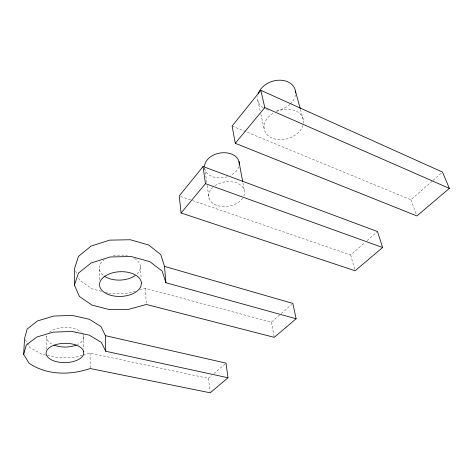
<?xml version="1.0" encoding="UTF-8"?>
<svg xmlns="http://www.w3.org/2000/svg" width="473" height="473" viewBox="0 0 473 473"><rect width="100%" height="100%" fill="white"/><g stroke="black" fill="none" stroke-linecap="round" stroke-linejoin="round"><path stroke-width="0.35" stroke-dasharray="2.37 1.77" d="M46.36 349.086L46.815 336.143A18.565 9.803 -0.5 0 0 52.745 344.581M82.604 333.678A18.565 9.803 -0.5 0 1 83.709 336.161L83.555 338.709A18.565 9.803 -0.5 0 1 77.46 344.539M134.421 258.376A20.623 12.511 -2.2 0 1 140.428 266.589L139.937 269.835A20.623 12.511 -2.2 0 1 135.645 275.209M232.107 126.049L410.895 199.783L432.535 180.834M433.085 180.349L441.41 173.059M139.736 289.89L145.317 288.323L271.413 322.196L280.761 314.013M281.311 313.528L291.752 304.387M83.088 355.016L90.077 353.154L208.51 378.382L211.792 375.521M213.973 373.611L224.894 364.074M192.464 200.546L350.641 254.977L364.89 242.543M367.083 240.627L377.495 231.539M135.55 291.061L127.87 293.213L108.956 293.384M82.391 355.199L74.704 357.245L57.594 357.635L46.525 355.258M45.834 355.111L41.683 354.218L29.864 347.478L27.387 343.303M101.405 291.344L91.786 288.749L79.47 279.963L78.027 276.581M105.52 292.456L108.27 293.195M180.621 196.466L191.772 200.304M25.258 339.726L27.032 342.706M75.721 271.159L76.874 273.867M410.895 199.783L416.388 214.594M350.641 254.977L354.744 269.391M300.456 109.381L303.359 119.976M257.815 100.447L260.185 111.096M260.824 113.934L264.301 129.555M271.413 322.196L274.115 336.616M242.939 182.998L244.263 190.181M204.691 167.88L206.861 183.039M207.209 185.511L209.06 198.483M208.51 378.382L210.047 391.36M145.317 288.323L146.305 303.725M140.428 266.589L141.161 278.733M99.283 269.119L99.484 280.637M90.077 353.154L90.177 367.787M83.709 336.161L83.721 348.985M49.399 332.235A18.565 9.803 -0.5 0 1 81.362 332.283M102.866 275.109A20.623 12.511 -2.2 0 1 104.208 259.795M113.23 255.881A20.623 12.511 -2.2 0 1 127.408 255.751M214.931 185.741A18.128 12.286 -9.7 0 1 236.364 182.82A18.128 12.286 -9.7 0 1 243.861 195.988M242.673 198.187A18.128 12.286 -9.7 0 1 216.735 205.359A18.128 12.286 -9.7 0 1 212.779 187.438M238.847 166.667A17.536 12.434 -10 0 1 230.363 175.542M227.347 176.754A17.536 12.434 -10 0 1 204.62 168.394M276.415 111.557A20.138 14.675 -16.8 0 1 303.317 123.891M303.01 125.209A20.138 14.675 -16.8 0 1 272.235 138.163A20.138 14.675 -16.8 0 1 273.483 113.071M295.43 94.955A19.423 14.752 -17.9 0 1 290.351 104.03M289.854 104.492A19.423 14.752 -17.9 0 1 275.215 110.629M268.51 110.12A19.423 14.752 -17.9 0 1 263.591 108.128M263.006 107.755A19.423 14.752 -17.9 0 1 257.608 96.551"/><path stroke-width="0.71" d="M296.116 318.772L274.251 337.338L146.352 304.458L128.615 309.348L109.393 309.59L91.939 305.085L79.411 296.459L74.427 285.107L74.568 268.451L78.518 256.331L90.999 246.12L109.635 240.13L130.4 239.758L148.717 245.026L160.785 254.622L164.503 266.388L165.905 282.73L296.116 318.772L292.852 303.424L164.503 266.388M227.986 377.75L210.219 392.803L90.183 368.52C70.341 375.302 46.833 375.426 29.06 363.187L23.65 354.407L24.555 338.532L27.162 329.037L37.55 320.93L53.762 316.029L72.345 315.444L89.243 319.263L100.974 326.541L105.414 335.67L105.757 351.262L227.986 377.75L225.988 363.116L105.414 335.67M23.65 354.407L26.287 345.042L36.829 337.024L53.295 332.129L72.174 331.478L89.35 335.174L101.257 342.298L105.757 351.262M74.427 285.107L78.441 273.11L91.147 262.97L110.126 256.969L131.263 256.526L149.894 261.675L162.156 271.118L165.905 282.73M260.83 90.308L232.107 126.049L235.282 143.295L416.884 215.936L449.35 188.366L442.515 172.089L260.83 90.308L264.791 107.566L235.282 143.295M203.041 166.531L179.226 195.988L181.088 212.992L355.14 270.763L382.627 247.497L377.495 231.539L203.041 166.531L205.459 183.66L181.088 212.992M205.459 183.66L382.627 247.497M264.791 107.566L449.35 188.366M295.424 91.023L300.266 108.678M238.966 161.453L242.673 181.561M76.224 345.071A18.565 9.803 -0.5 0 1 53.969 345.113M135.071 275.629A20.623 12.511 -2.2 0 1 103.936 275.942M204.49 166.437A17.536 12.434 -10 0 1 222.748 152.738A17.536 12.434 -10 0 1 239.243 164.693M258.193 93.879A19.423 14.752 -17.9 0 1 279.064 80.185A19.423 14.752 -17.9 0 1 295.59 92.968M83.721 351.835L83.567 354.342A18.849 9.643 -0.8 0 1 54.336 361.047A18.849 9.643 -0.8 0 1 55.353 344.77A18.849 9.643 -0.8 0 1 83.721 351.835M141.421 283.02L140.919 286.23A20.983 12.357 -2.5 0 1 107.613 294.2A20.983 12.357 -2.5 0 1 110.895 273.341A20.983 12.357 -2.5 0 1 141.421 283.02"/></g></svg>
